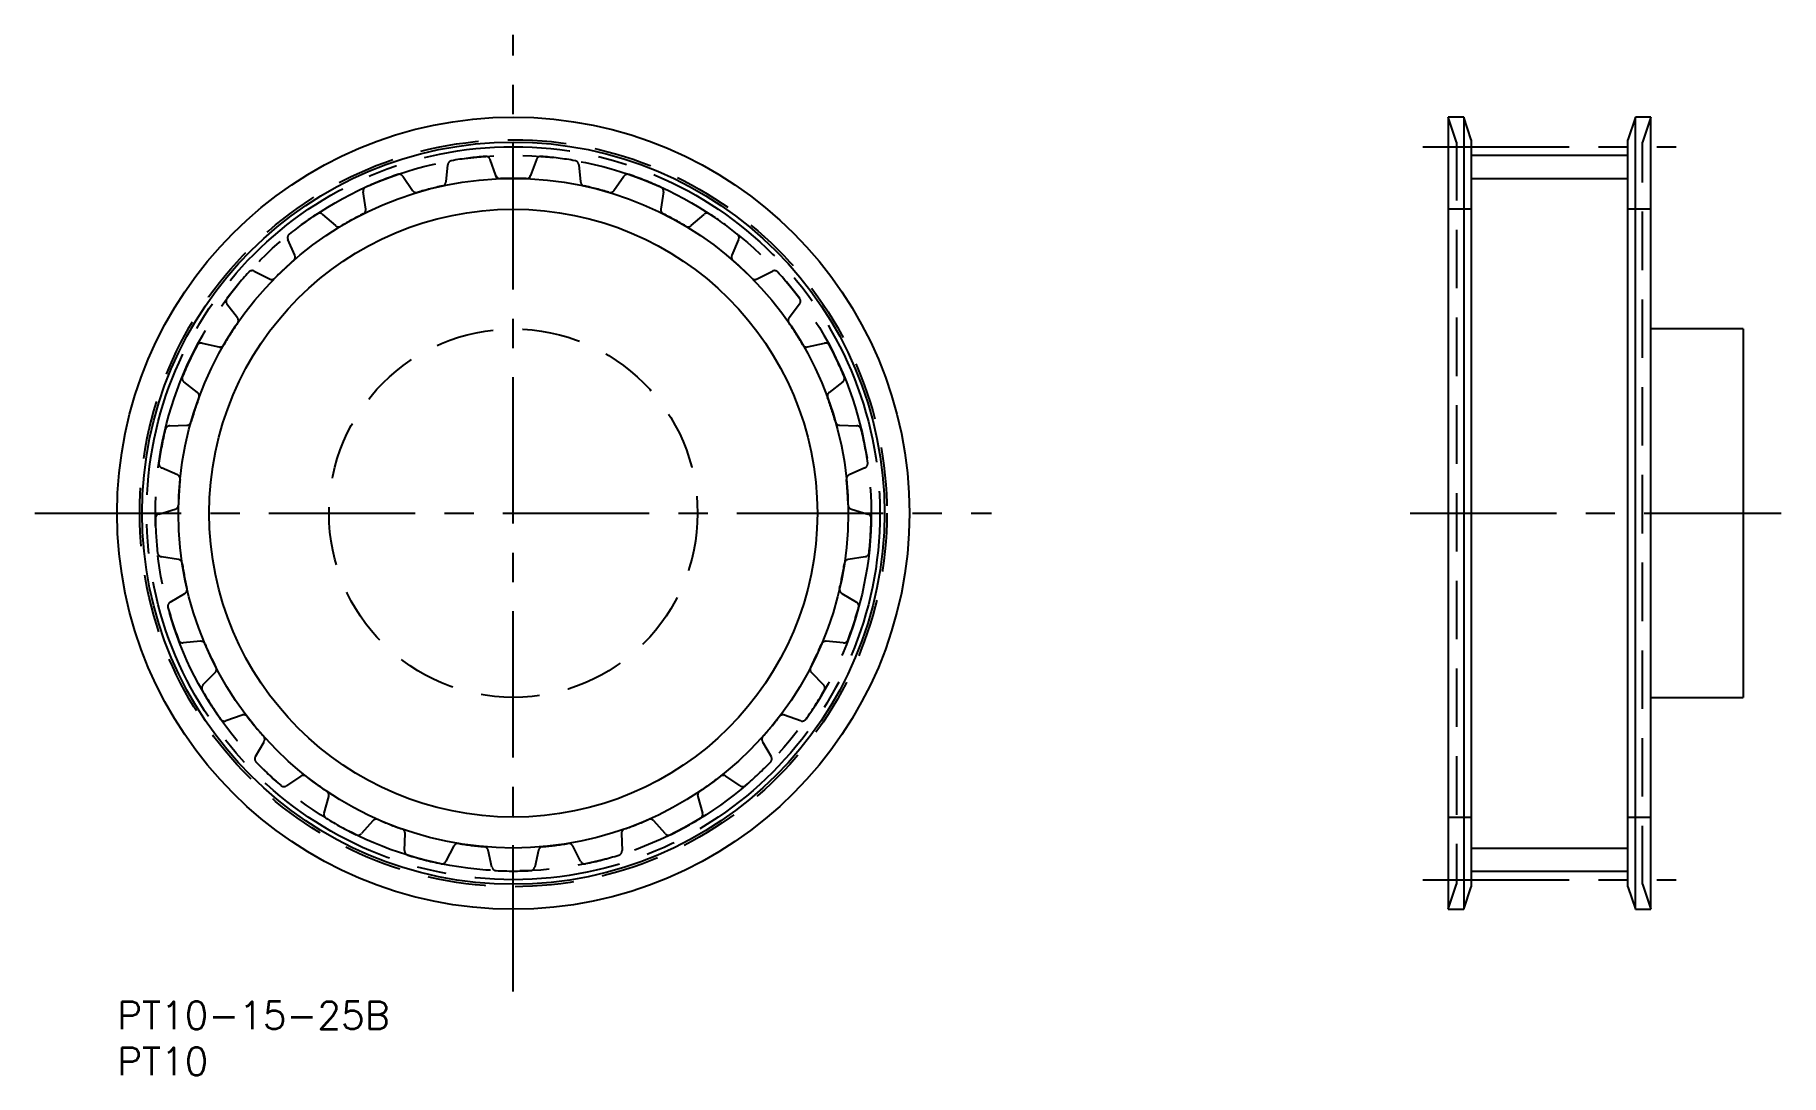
# Model space of a CAD drawing. Extents: x -9 to 181, y -8 to 105.
import ezdxf

# ---------------------------------------------------------------- set-up
doc = ezdxf.new("R2010")
doc.units = 0
doc.header["$LTSCALE"] = 0.5
for name, pattern in [('CENTER', [50.8, 31.75, -6.35, 6.35, -6.35]), ('DASHED', [19.05, 12.7, -6.35]), ('PHANTOM', [63.5, 31.75, -6.35, 6.35, -6.35, 6.35, -6.35])]:
    doc.linetypes.add(name, pattern=pattern)
for name, color, linetype in [('MSM_CENTER', 1, 'CENTER'), ('MSM_CONTINUOUS', 7, 'CONTINUOUS'), ('MSM_DASHED', 4, 'DASHED'), ('MSM_IMAGINARY', 6, 'PHANTOM'), ('MSM_NARROW', 5, 'CONTINUOUS'), ('MSM_PART_NUMBER', 7, 'CONTINUOUS')]:
    doc.layers.add(name, color=color, linetype=linetype)
doc.styles.get("Standard").update_dxf_attribs({"font": 'txt.shx', "height": 3, "bigfont": 'bigfont.shx'})

msp = doc.modelspace()

# ---------------------------------------------------------------- linework, layer by layer
at = {"layer": 'MSM_CENTER'}
for p, q in [((43, 1.08), (43, 104.92)), ((141.73, 92.79), (169.23, 92.79)), ((-8.92, 53), (94.92, 53)), ((140.35, 53), (180.6, 53)), ((141.73, 13.21), (169.23, 13.21))]:
    msp.add_line(p, q, dxfattribs=at)
msp.add_circle((43, 53), 39.79, dxfattribs=at)
at = {"layer": 'MSM_CONTINUOUS'}
for p, q in [((146.16, 96), (144.48, 96)), ((144.48, 96), (144.48, 10)), ((146.98, 93.55), (146.16, 96)), ((146.16, 96), (146.16, 10)), ((164.79, 96), (163.98, 93.55)), ((166.48, 96), (164.79, 96)), ((164.79, 10), (164.79, 96)), ((166.48, 10), (166.48, 96)), ((146.98, 93.55), (146.98, 12.45)), ((163.98, 12.45), (163.98, 93.55)), ((146.98, 91.85), (163.98, 91.85)), ((176.48, 73), (166.48, 73)), ((176.48, 73), (176.48, 33)), ((166.48, 33), (176.48, 33)), ((146.98, 14.15), (163.98, 14.15)), ((146.16, 10), (146.98, 12.45)), ((163.98, 12.45), (164.79, 10)), ((144.48, 10), (146.16, 10)), ((164.79, 10), (166.48, 10))]:
    msp.add_line(p, q, dxfattribs=at)
for radius in [43, 40.29, 33]:
    msp.add_circle((43, 53), radius, dxfattribs=at)
at = {"layer": 'MSM_DASHED'}
for p, q in [((145.38, 93.29), (144.48, 96)), ((166.48, 96), (165.58, 93.29)), ((145.38, 93.29), (145.38, 12.71)), ((165.58, 12.71), (165.58, 93.29)), ((41.12, 89.65), (40.49, 91.4)), ((45.51, 91.4), (44.88, 89.65)), ((31.01, 89.57), (32.07, 88.03)), ((35.7, 88.97), (35.88, 90.82)), ((50.12, 90.82), (50.3, 88.97)), ((53.93, 88.03), (54.99, 89.57)), ((26.99, 86.02), (26.7, 87.87)), ((59.3, 87.87), (59.01, 86.02)), ((22.3, 85.44), (23.7, 84.22)), ((62.3, 84.22), (63.7, 85.44)), ((146.98, 86), (144.48, 86)), ((166.48, 86), (163.98, 86)), ((19.28, 81), (18.54, 82.72)), ((67.46, 82.72), (66.72, 81)), ((14.88, 79.28), (16.54, 78.43)), ((69.46, 78.43), (71.12, 79.28)), ((13.06, 74.22), (11.92, 75.7)), ((74.08, 75.7), (72.94, 74.22)), ((9.23, 71.46), (11.05, 71.06)), ((74.95, 71.06), (76.77, 71.46)), ((8.72, 66.11), (7.25, 67.26)), ((78.75, 67.26), (77.28, 66.11)), ((5.7, 62.48), (7.56, 62.54)), ((78.44, 62.54), (80.3, 62.48)), ((6.54, 57.17), (4.83, 57.92)), ((81.17, 57.92), (79.46, 57.17)), ((4.51, 52.9), (6.3, 53.43)), ((79.7, 53.43), (81.49, 52.9)), ((6.65, 47.97), (4.8, 48.27)), ((81.2, 48.27), (79.35, 47.97)), ((5.75, 43.33), (7.35, 44.29)), ((78.65, 44.29), (80.25, 43.33)), ((9.04, 39.09), (7.18, 38.92)), ((78.82, 38.92), (76.96, 39.09)), ((9.32, 34.37), (10.63, 35.7)), ((75.37, 35.7), (76.68, 34.37)), ((13.56, 31.08), (11.81, 30.46)), ((74.19, 30.46), (72.44, 31.08)), ((15.01, 26.58), (15.95, 28.19)), ((70.05, 28.19), (70.99, 26.58)), ((19.94, 24.45), (18.39, 23.41)), ((67.61, 23.41), (66.06, 24.45)), ((22.46, 20.45), (22.97, 22.25)), ((63.03, 22.25), (63.54, 20.45)), ((27.76, 19.61), (26.53, 18.22)), ((59.47, 18.22), (58.24, 19.61)), ((144.48, 20), (146.98, 20)), ((163.98, 20), (166.48, 20)), ((31.2, 16.37), (31.25, 18.23)), ((54.75, 18.23), (54.8, 16.37)), ((36.55, 16.87), (35.69, 15.21)), ((40.68, 14.58), (40.27, 16.4)), ((45.73, 16.4), (45.32, 14.58)), ((50.31, 15.21), (49.45, 16.87)), ((144.48, 10), (145.38, 12.71)), ((165.58, 12.71), (166.48, 10))]:
    msp.add_line(p, q, dxfattribs=at)
for radius in [40.55, 20]:
    msp.add_circle((43, 53), radius, dxfattribs=at)
for centre, radius, start, end in [((36.38, 90.77), 0.5, 99.9387, 174.4), ((43, 53), 38.85, 94.4613, 99.9387), ((40.02, 91.23), 0.5, 20, 94.4613), ((45.98, 91.23), 0.5, 85.5387, 160), ((43, 53), 38.85, 80.0613, 85.5387), ((49.62, 90.77), 0.5, 5.6, 80.0613), ((43, 53), 38.85, 108.8613, 114.3387), ((30.6, 89.29), 0.5, 34.4, 108.8613), ((41.59, 89.82), 0.5, 200, 272.1859), ((43, 53), 36.35, 87.8142, 92.1858), ((44.41, 89.82), 0.5, 267.8142, 340), ((55.4, 89.29), 0.5, 71.1387, 145.6), ((43, 53), 38.85, 65.6613, 71.1387), ((27.19, 87.94), 0.5, 114.3387, 188.8), ((32.48, 88.32), 0.5, 214.4, 286.5859), ((43, 53), 36.35, 102.2142, 106.5858), ((35.2, 89.02), 0.5, 282.2142, 354.4), ((50.8, 89.02), 0.5, 185.6, 257.7859), ((43, 53), 36.35, 73.4142, 77.7858), ((53.52, 88.32), 0.5, 253.4142, 325.6), ((58.81, 87.94), 0.5, 351.2, 65.6613), ((43, 53), 38.85, 123.2613, 128.7387), ((21.97, 85.07), 0.5, 48.8, 123.2613), ((43, 53), 36.35, 116.6142, 120.9858), ((26.49, 85.95), 0.5, 296.6142, 8.8), ((59.51, 85.95), 0.5, 171.2, 243.3859), ((43, 53), 36.35, 59.0142, 63.3858), ((64.03, 85.07), 0.5, 56.7387, 131.2), ((43, 53), 38.85, 51.2613, 56.7387), ((24.03, 84.59), 0.5, 228.8, 300.9859), ((61.97, 84.59), 0.5, 239.0142, 311.2), ((19, 82.91), 0.5, 128.7387, 203.2), ((67, 82.91), 0.5, 336.8, 51.2613), ((43, 53), 36.35, 131.0142, 135.3858), ((18.82, 80.81), 0.5, 311.0142, 23.2), ((67.18, 80.81), 0.5, 156.8, 228.9859), ((43, 53), 36.35, 44.6142, 48.9858), ((43, 53), 38.85, 137.6613, 143.1387), ((14.65, 78.83), 0.5, 63.2, 137.6613), ((16.77, 78.88), 0.5, 243.2, 315.3859), ((69.23, 78.88), 0.5, 224.6142, 296.8), ((71.35, 78.83), 0.5, 42.3387, 116.8), ((43, 53), 38.85, 36.8613, 42.3387), ((12.32, 76.01), 0.5, 143.1387, 217.6), ((73.68, 76.01), 0.5, 322.4, 36.8613), ((12.66, 73.92), 0.5, 325.4142, 37.6), ((73.34, 73.92), 0.5, 142.4, 214.5859), ((43, 53), 36.35, 145.4142, 149.7858), ((43, 53), 36.35, 30.2142, 34.5858), ((43, 53), 38.85, 152.0613, 157.5387), ((9.12, 70.97), 0.5, 77.6, 152.0613), ((11.16, 71.54), 0.5, 257.6, 329.7859), ((74.84, 71.54), 0.5, 210.2142, 282.4), ((76.88, 70.97), 0.5, 27.9387, 102.4), ((43, 53), 38.85, 22.4613, 27.9387), ((7.56, 67.65), 0.5, 157.5387, 232), ((78.44, 67.65), 0.5, 308, 22.4613), ((43, 53), 36.35, 159.8142, 164.1858), ((8.41, 65.72), 0.5, 339.8142, 52), ((77.59, 65.72), 0.5, 128, 200.1859), ((43, 53), 36.35, 15.8142, 20.1858), ((7.54, 63.04), 0.5, 272, 344.1859), ((78.46, 63.04), 0.5, 195.8142, 268), ((43, 53), 38.85, 166.4613, 171.9387), ((5.72, 61.98), 0.5, 92, 166.4613), ((80.28, 61.98), 0.5, 13.5387, 88), ((43, 53), 38.85, 8.0613, 13.5387), ((5.03, 58.38), 0.5, 171.9387, 246.4), ((6.34, 56.71), 0.5, 354.2142, 66.4), ((79.66, 56.71), 0.5, 113.6, 185.7859), ((80.97, 58.38), 0.5, 293.6, 8.0613), ((43, 53), 36.35, 174.2142, 178.5858), ((43, 53), 36.35, 1.4142, 5.7858), ((6.16, 53.91), 0.5, 286.4, 358.5859), ((79.84, 53.91), 0.5, 181.4142, 253.6), ((4.65, 52.42), 0.5, 106.4, 180.8613), ((43, 53), 38.85, 180.8613, 186.3387), ((81.35, 52.42), 0.5, 359.1387, 73.6), ((43, 53), 38.85, 353.6613, 359.1387), ((4.88, 48.77), 0.5, 186.3387, 260.8), ((6.57, 47.48), 0.5, 8.6142, 80.8), ((43, 53), 36.35, 188.6142, 192.9858), ((43, 53), 36.35, 347.0142, 351.3858), ((79.43, 47.48), 0.5, 99.2, 171.3859), ((81.12, 48.77), 0.5, 279.2, 353.6613), ((7.09, 44.72), 0.5, 300.8, 12.9859), ((78.91, 44.72), 0.5, 167.0142, 239.2), ((6, 42.91), 0.5, 120.8, 195.2613), ((43, 53), 38.85, 195.2613, 200.7387), ((43, 53), 38.85, 339.2613, 344.7387), ((80, 42.91), 0.5, 344.7387, 59.2), ((7.13, 39.42), 0.5, 200.7387, 275.2), ((9.08, 38.59), 0.5, 23.0142, 95.2), ((43, 53), 36.35, 203.0142, 207.3858), ((43, 53), 36.35, 332.6142, 336.9858), ((76.92, 38.59), 0.5, 84.8, 156.9859), ((78.87, 39.42), 0.5, 264.8, 339.2613), ((10.28, 36.05), 0.5, 315.2, 27.3859), ((75.72, 36.05), 0.5, 152.6142, 224.8), ((9.68, 34.02), 0.5, 135.2, 209.6613), ((76.32, 34.02), 0.5, 330.3387, 44.8), ((43, 53), 38.85, 209.6613, 215.1387), ((43, 53), 38.85, 324.8613, 330.3387), ((11.64, 30.93), 0.5, 215.1387, 289.6), ((13.73, 30.61), 0.5, 37.4142, 109.6), ((43, 53), 36.35, 217.4142, 221.7858), ((43, 53), 36.35, 318.2142, 322.5858), ((72.27, 30.61), 0.5, 70.4, 142.5859), ((74.36, 30.93), 0.5, 250.4, 324.8613), ((15.52, 28.45), 0.5, 329.6, 41.7859), ((70.48, 28.45), 0.5, 138.2142, 210.4), ((15.44, 26.33), 0.5, 149.6, 224.0613), ((70.56, 26.33), 0.5, 315.9387, 30.4), ((43, 53), 38.85, 224.0613, 229.5387), ((43, 53), 38.85, 310.4613, 315.9387), ((18.11, 23.82), 0.5, 229.5387, 304), ((20.22, 24.04), 0.5, 51.8142, 124), ((43, 53), 36.35, 231.8142, 236.1858), ((22.49, 22.38), 0.5, 344, 56.1859), ((63.51, 22.38), 0.5, 123.8142, 196), ((43, 53), 36.35, 303.8142, 308.1858), ((65.78, 24.04), 0.5, 56, 128.1859), ((67.89, 23.82), 0.5, 236, 310.4613), ((22.94, 20.31), 0.5, 164, 238.4613), ((43, 53), 38.85, 238.4613, 243.9387), ((28.14, 19.28), 0.5, 66.2142, 138.4), ((43, 53), 36.35, 246.2142, 250.5858), ((43, 53), 36.35, 289.4142, 293.7858), ((57.86, 19.28), 0.5, 41.6, 113.7859), ((43, 53), 38.85, 296.0613, 301.5387), ((63.06, 20.31), 0.5, 301.5387, 16), ((26.15, 18.55), 0.5, 243.9387, 318.4), ((30.75, 18.25), 0.5, 358.4, 70.5859), ((36.99, 16.64), 0.5, 80.6142, 152.8), ((43, 53), 36.35, 260.6142, 264.9858), ((43, 53), 36.35, 275.0142, 279.3858), ((49.01, 16.64), 0.5, 27.2, 99.3859), ((55.25, 18.25), 0.5, 109.4142, 181.6), ((59.85, 18.55), 0.5, 221.6, 296.0613), ((31.7, 16.35), 0.5, 178.4, 252.8613), ((43, 53), 38.85, 252.8613, 258.3387), ((35.25, 15.44), 0.5, 258.3387, 332.8), ((39.78, 16.29), 0.5, 12.8, 84.9859), ((46.22, 16.29), 0.5, 95.0142, 167.2), ((50.75, 15.44), 0.5, 207.2, 281.6613), ((43, 53), 38.85, 281.6613, 287.1387), ((54.3, 16.35), 0.5, 287.1387, 1.6), ((41.17, 14.69), 0.5, 192.8, 267.2613), ((43, 53), 38.85, 267.2613, 272.7387), ((44.83, 14.69), 0.5, 272.7387, 347.2)]:
    msp.add_arc(centre, radius, start, end, dxfattribs=at)
at = {"layer": 'MSM_IMAGINARY'}
msp.add_circle((43, 53), 38.85, dxfattribs=at)
at = {"layer": 'MSM_NARROW'}
for p, q in [((41.25, 89.31), (41.12, 89.65)), ((44.75, 89.31), (44.88, 89.65)), ((146.98, 89.35), (163.98, 89.35)), ((146.98, 16.65), (163.98, 16.65))]:
    msp.add_line(p, q, dxfattribs=at)
msp.add_circle((43, 53), 36.35, dxfattribs=at)

# ---------------------------------------------------------------- texts
at = {"layer": 'MSM_PART_NUMBER'}
for s, p in [('PT10-15-25B', (0, -3)), ('PT10', (0, -8))]:
    msp.add_text(s, height=3, dxfattribs=at).set_placement(p)

doc.saveas('drawing.dxf')
